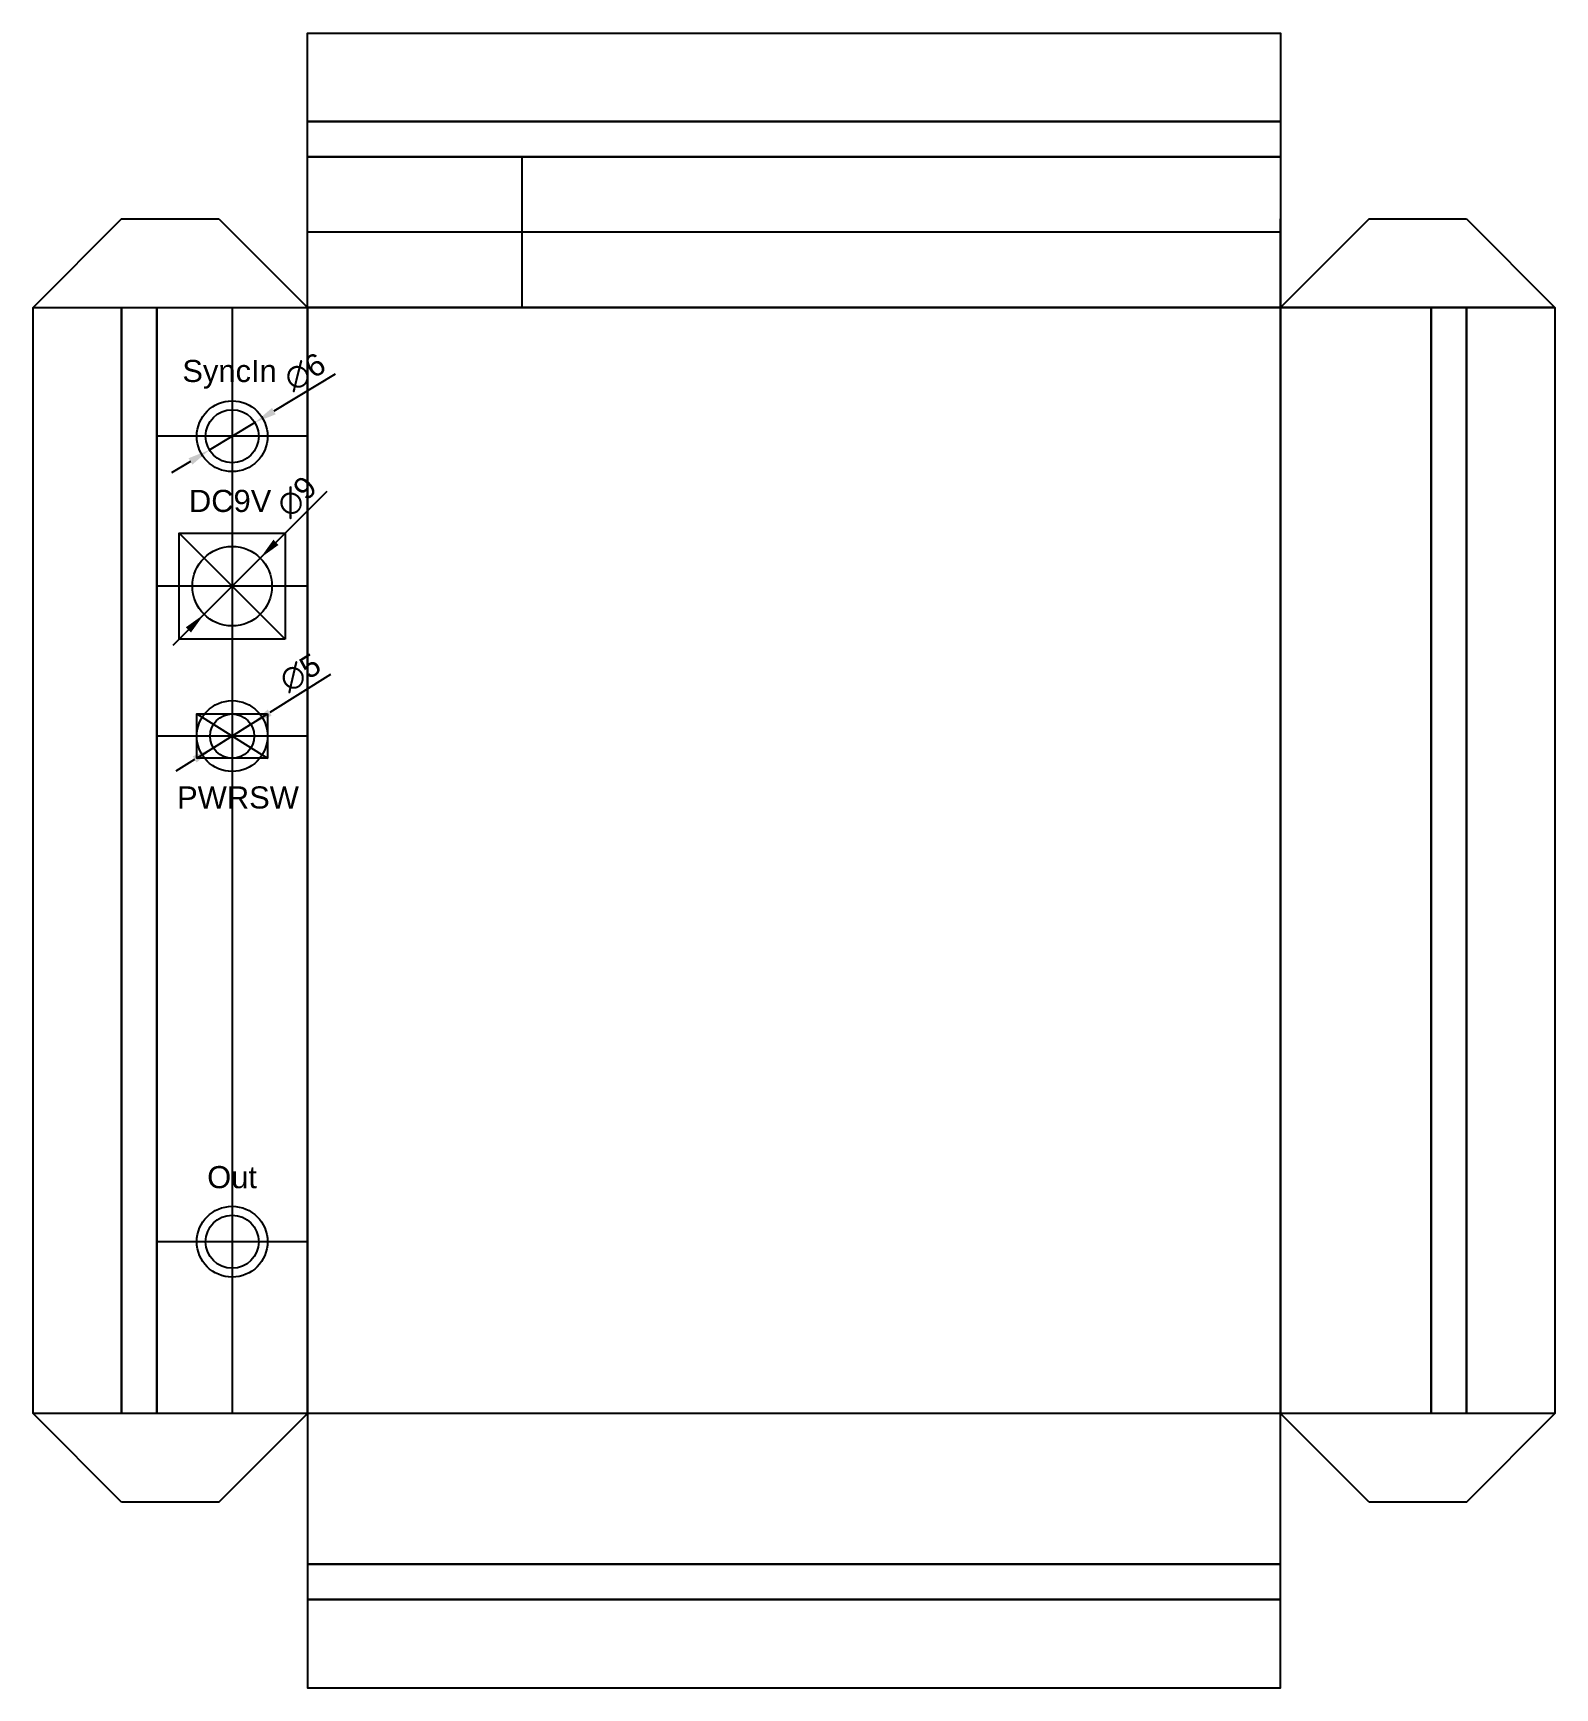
# Model space of a CAD drawing. Header units: millimetres. Extents: x -141 to 31, y -31 to 156.
import ezdxf

# ---------------------------------------------------------------- set-up
doc = ezdxf.new("R2010")
doc.units = ezdxf.units.MM
for name, color, linetype in [('Guide', 7, 'Continuous'), ('Hole', 7, 'Continuous'), ('Label', 7, 'Continuous'), ('Parts', 3, 'Continuous')]:
    doc.layers.add(name, color=color, linetype=linetype)
doc.styles.get("Standard").update_dxf_attribs({"font": 'arial.ttf'})
doc.dimstyles.new('ISO-25', dxfattribs={"dimtxt": 2.5, "dimasz": 2.5, "dimexe": 1.25, "dimexo": 0.625, "dimtad": 1, "dimtxsty": 'Standard', "dimcen": 2.5, "dimadec": 0, "dimazin": 0, "dimtfac": 1, "dimtmove": 0, "dimatfit": 3, "dimfxl": 1, "dimarcsym": 0})

# ---------------------------------------------------------------- blocks, each defined once
blk = doc.blocks.new('*D1')
at = {"layer": 'Defpoints', "color": 0, "transparency": 16777216}
for p in [(-115.93, 111.99), (-121.07, 108.89)]:
    blk.add_point(p, dxfattribs=at)
at = {"layer": 'Hole', "color": 0, "lineweight": -2, "transparency": 16777216}
for p, q in [((-106.85, 117.47), (-113.79, 113.28)), ((-121.07, 108.89), (-115.93, 111.99)), ((-123.21, 107.6), (-125.35, 106.31))]:
    blk.add_line(p, q, dxfattribs=at)
at = {"layer": 'Hole', "color": 0, "transparency": 16777216}
for points in [[(-114, 113.64), (-113.57, 112.92), (-115.93, 111.99)], [(-123.43, 107.96), (-123, 107.24), (-121.07, 108.89)]]:
    blk.add_solid(points, dxfattribs=at)
at = {"layer": 'Hole', "color": 0, "transparency": 16777216, "insert": (-110.27, 117.71), "char_height": 2.5, "attachment_point": 5, "rotation": 31.0844}
blk.add_mtext('∅6', dxfattribs=at)
blk = doc.blocks.new('*D2')
at = {"layer": 'Defpoints', "color": 0, "transparency": 16777216}
for p in [(-115.32, 96.68), (-121.68, 90.32)]:
    blk.add_point(p, dxfattribs=at)
at = {"layer": 'Hole', "color": 0, "lineweight": -2, "transparency": 16777216}
for p, q in [((-107.81, 104.19), (-113.55, 98.45)), ((-121.68, 90.32), (-115.32, 96.68)), ((-123.45, 88.55), (-125.22, 86.78))]:
    blk.add_line(p, q, dxfattribs=at)
at = {"layer": 'Hole', "color": 0, "transparency": 16777216}
for points in [[(-113.84, 98.75), (-113.26, 98.16), (-115.32, 96.68)], [(-123.74, 88.85), (-123.16, 88.26), (-121.68, 90.32)]]:
    blk.add_solid(points, dxfattribs=at)
at = {"layer": 'Hole', "color": 0, "transparency": 16777216, "insert": (-111.19, 103.6), "char_height": 2.5, "attachment_point": 5, "rotation": 45}
blk.add_mtext('∅9', dxfattribs=at)
blk = doc.blocks.new('*D3')
at = {"layer": 'Defpoints', "color": 0, "transparency": 16777216}
for p in [(-116.38, 77.89), (-120.62, 75.24)]:
    blk.add_point(p, dxfattribs=at)
at = {"layer": 'Hole', "color": 0, "lineweight": -2, "transparency": 16777216}
for p, q in [((-107.37, 83.52), (-114.26, 79.21)), ((-120.62, 75.24), (-116.38, 77.89)), ((-122.74, 73.91), (-124.86, 72.59))]:
    blk.add_line(p, q, dxfattribs=at)
at = {"layer": 'Hole', "color": 0, "transparency": 16777216}
for points in [[(-114.48, 79.56), (-114.04, 78.86), (-116.38, 77.89)], [(-122.96, 74.27), (-122.52, 73.56), (-120.62, 75.24)]]:
    blk.add_solid(points, dxfattribs=at)
at = {"layer": 'Hole', "color": 0, "transparency": 16777216, "insert": (-110.8, 83.7), "char_height": 2.5, "attachment_point": 5, "rotation": 32.0054}
blk.add_mtext('∅5', dxfattribs=at)

msp = doc.modelspace()

# ---------------------------------------------------------------- linework, layer by layer
for p, q in [((-131, 135), (-141, 125)), ((-131, 135), (-120, 135)), ((-120, 135), (-110, 125)), ((10, 135), (0, 125)), ((0, 125), (0, 135)), ((10, 135), (21, 135)), ((21, 135), (31, 125)), ((31, 125), (0, 125)), ((-131, -10), (-141, 0)), ((-120, -10), (-110, 0)), ((10, -10), (0, 0)), ((21, -10), (31, 0)), ((-120, -10), (-131, -10)), ((21, -10), (10, -10))]:
    msp.add_line(p, q)
for points in [[(0, 146), (-110, 146), (-110, 156), (0, 156)], [(0, 142), (-110, 142), (-110, 146), (0, 146)], [(0, 125), (-110, 125), (-110, 142), (0, 142)], [(-131, 0), (-141, 0), (-141, 125), (-131, 125)], [(-127, 0), (-131, 0), (-131, 125), (-127, 125)], [(-110, 0), (-127, 0), (-127, 125), (-110, 125)], [(0, 0), (-110, 0), (-110, 125), (0, 125)], [(0, 125), (17, 125), (17, 0), (0, 0)], [(17, 125), (21, 125), (21, 0), (17, 0)], [(21, 125), (31, 125), (31, 0), (21, 0)], [(0, 0), (-110, 0), (-110, -17), (0, -17)], [(0, -17), (-110, -17), (-110, -21), (0, -21)], [(0, -21), (-110, -21), (-110, -31), (0, -31)]]:
    msp.add_lwpolyline(points, close=True)
at = {"layer": 'Guide'}
for p, q in [((0, 133.5), (-110, 133.5)), ((-118.5, 125), (-118.5, 0))]:
    msp.add_line(p, q, dxfattribs=at)
at = {"layer": 'Hole'}
for p, q in [((-85.762, 142), (-85.762, 125)), ((-110, 110.441), (-127, 110.441)), ((-110, 93.501), (-127, 93.501)), ((-110, 76.562), (-127, 76.562)), ((-110, 19.422), (-127, 19.422))]:
    msp.add_line(p, q, dxfattribs=at)
for centre, radius in [((-118.5, 110.441), 3), ((-118.5, 93.501), 4.5), ((-118.5, 76.562), 2.5), ((-118.5, 19.422), 3)]:
    msp.add_circle(centre, radius, dxfattribs=at)
at = {"layer": 'Parts'}
for p, q in [((-112.5, 99.501), (-124.5, 87.501)), ((-124.5, 99.501), (-112.5, 87.501)), ((-122.5, 79.062), (-114.5, 74.062)), ((-122.5, 74.062), (-114.5, 79.062))]:
    msp.add_line(p, q, dxfattribs=at)
for points in [[(-112.5, 87.501), (-124.5, 87.501), (-124.5, 99.501), (-112.5, 99.501)], [(-114.5, 79.062), (-114.5, 74.062), (-122.5, 74.062), (-122.5, 79.062)]]:
    msp.add_lwpolyline(points, close=True, dxfattribs=at)
for centre in [(-118.5, 110.441), (-118.5, 76.562), (-118.5, 19.422)]:
    msp.add_circle(centre, 4, dxfattribs=at)

# ---------------------------------------------------------------- texts
at = {"layer": 'Label', "char_height": 2.5, "attachment_point": 3}
for s, width, insert in [('SyncIn', 25.55094, (-113.458, 119.068)), ('DC9V', 11.77554, (-114.072, 104.385)), ('PWRSW', 15.59463, (-110.955, 70.873)), ('Out', 39.99399, (-115.694, 27.97))]:
    msp.add_mtext_dynamic_manual_height_columns(s, width=width, gutter_width=12.5, heights=[0], dxfattribs=dict(at, insert=insert))

# ---------------------------------------------------------------- dimensions: what is measured, and where the dimension line sits
at = {"layer": 'Hole'}
for p1, p2, picture, middle in [((-121.069, 108.892), (-115.931, 111.99), '*D1', (-110.266, 117.707)), ((-121.682, 90.319), (-115.318, 96.683), '*D2', (-111.192, 103.597)), ((-120.62, 75.237), (-116.38, 77.887), '*D3', (-110.799, 83.7))]:
    dim = msp.add_diameter_dim_2p(p1=p1, p2=p2, dimstyle='ISO-25', dxfattribs=at)
    dim.commit()
    dim.dimension.update_dxf_attribs({"geometry": picture, "text_midpoint": middle})

doc.saveas('drawing.dxf')
